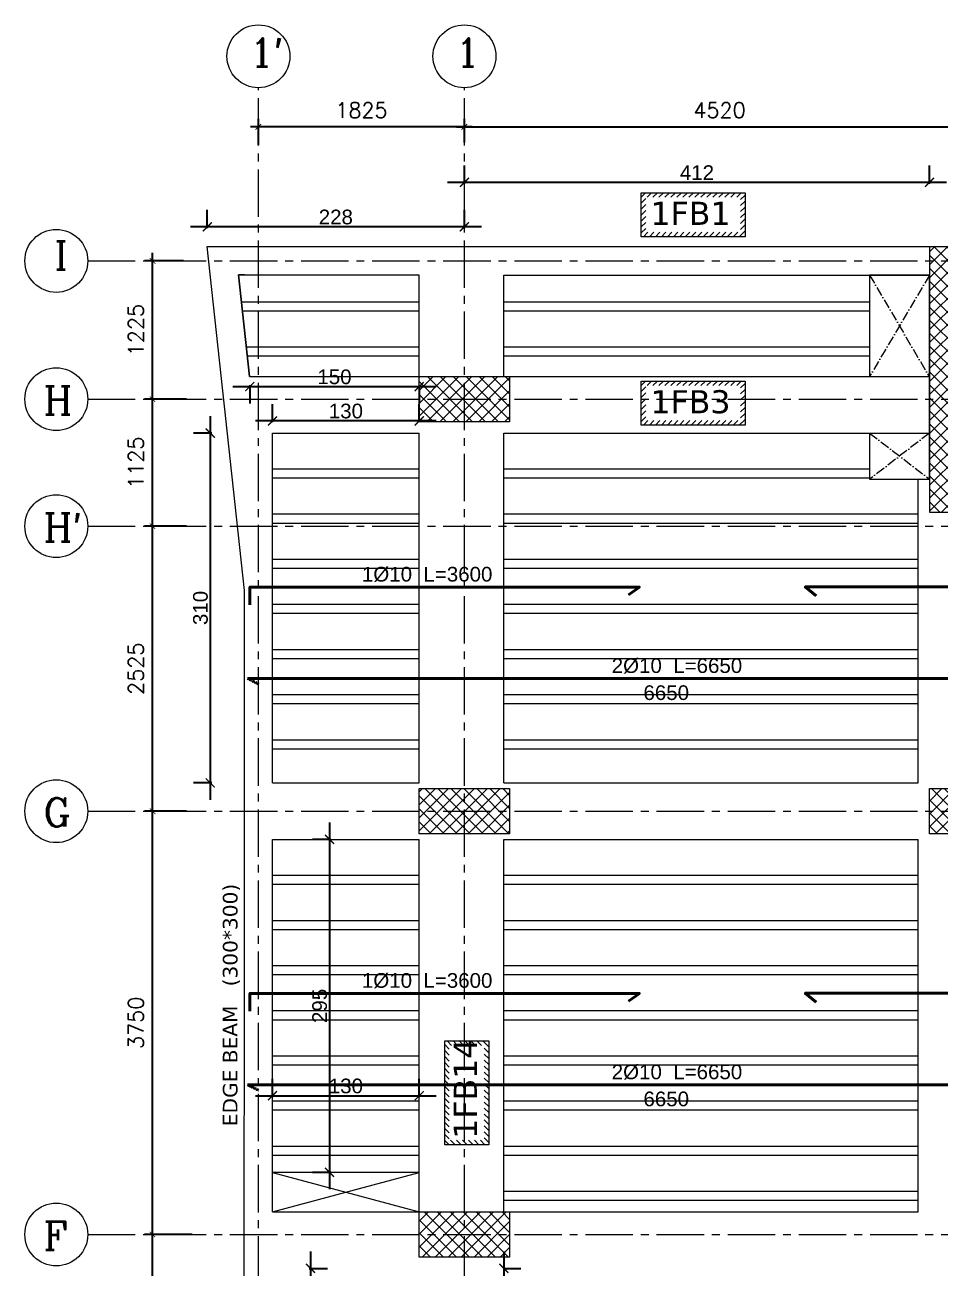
# Model space of a CAD drawing. Header units: inches. Extents: x -26151 to 62940, y -10194 to 246332.
# Drawn here: x 14487 to 15297, y 118947 to 120048 of the extents above; entities that cross this region are included whole.
import ezdxf

# ---------------------------------------------------------------- set-up
doc = ezdxf.new("R2010")
doc.units = ezdxf.units.IN
doc.header["$LTSCALE"] = 0.7
doc.header["$MEASUREMENT"] = 0
for name, pattern in [('ACAD_ISO10W100', [18, 12, -3, 0, -3]), ('CENTER2', [1.125, 0.75, -0.125, 0.125, -0.125]), ('DASHED2', [0.375, 0.25, -0.125])]:
    doc.linetypes.add(name, pattern=pattern)
doc.layers.get('0').update_dxf_attribs({"lineweight": 13})
doc.layers.get('Defpoints').update_dxf_attribs({"lineweight": 5})
for name, color, linetype, lineweight in [('axis', 254, 'ACAD_ISO10W100', 9), ('BEAM', 5, 'Continuous', 0), ('COLUMN', 4, 'Continuous', 20), ('dim', 1, 'Continuous', 25), ('hach', 9, 'Continuous', 9), ('hach 1', 254, 'Continuous', 9), ('hatch', 9, 'Continuous', 9), ('TEXT', 3, 'Continuous', 25), ('top renforcment', 7, 'Continuous', 40), ('VIS', 8, 'Continuous', 18)]:
    doc.layers.add(name, color=color, linetype=linetype, lineweight=lineweight)
doc.styles.add('100', font='romans.shx', dxfattribs={"height": 13.5})
doc.styles.add('GENERATED_STYLE_4', font='verdanai.ttf')
doc.styles.add('romanc', font='verdana.ttf', dxfattribs={"height": 250})
doc.styles.get("Standard").update_dxf_attribs({"font": 'arial.ttf', "height": 13})
doc.dimstyles.new('abr100', dxfattribs={"dimtxt": 15, "dimasz": 5, "dimexe": 7, "dimexo": 7, "dimgap": 8, "dimtad": 1, "dimdec": 0, "dimlfac": 10, "dimzin": 4, "dimdsep": 46, "dimtxsty": '100', "dimblk": 'ARCHTICK', "dimcen": 0.09, "dimdle": 7, "dimclrd": 1, "dimclre": 8, "dimclrt": 2, "dimadec": 0, "dimazin": 1, "dimtfac": 1, "dimtdec": 0, "dimtix": 1, "dimtofl": 0, "dimtmove": 0, "dimatfit": 3, "dimldrblk": 'ARCHTICK', "dimfxl": 0, "dimtolj": 1, "dimtzin": 0, "dimlwd": -1, "dimlwe": -1, "dimarcsym": 0})
doc.dimstyles.get("Standard").update_dxf_attribs({"dimtxt": 13, "dimasz": 5, "dimexe": 0.18, "dimexo": 0.0625, "dimgap": 6, "dimtad": 1, "dimdec": 0, "dimlfac": 10, "dimzin": 0, "dimdsep": 46, "dimtxsty": 'Standard', "dimblk": 'ARCHTICK', "dimcen": 0.09, "dimse1": 1, "dimse2": 1, "dimclrd": 1, "dimclre": 7, "dimclrt": 3, "dimadec": 0, "dimazin": 0, "dimtfac": 1, "dimtdec": 0, "dimtix": 1, "dimtofl": 0, "dimtmove": 0, "dimatfit": 3, "dimldrblk": 'ARCHTICK', "dimfxl": 0, "dimtolj": 1, "dimtzin": 0, "dimarcsym": 0})
doc.dimstyles.new('STANDARD$0', dxfattribs={"dimscale": 0, "dimtxt": 50, "dimasz": 8, "dimexe": 15, "dimexo": 0.0625, "dimgap": 2, "dimtad": 1, "dimdec": 0, "dimzin": 0, "dimdsep": 46, "dimtxsty": 'Standard', "dimblk1": 'ARCHTICK', "dimblk2": 'ARCHTICK', "dimsah": 1, "dimcen": 0.09, "dimdle": 15, "dimclrd": 3, "dimclre": 3, "dimclrt": 3, "dimazin": 0, "dimtfac": 1, "dimtdec": 0, "dimtofl": 0, "dimtmove": 1, "dimatfit": 3, "dimldrblk": 'ARCHTICK', "dimfxl": 0, "dimtolj": 1, "dimtzin": 0, "dimarcsym": 0})

# ---------------------------------------------------------------- blocks, each defined once
blk = doc.blocks.new('_ArchTick')
at = {"color": 0, "linetype": 'ByBlock', "lineweight": 0, "const_width": 0.15}
blk.add_lwpolyline([(-0.5, -0.5), (0.5, 0.5)], dxfattribs=at)
blk = doc.blocks.new('*D312')
at = {"layer": 'Defpoints', "color": 0, "transparency": 16777216}
for p in [(15328.6, 119957.4), (14876.6, 119936.5), (15328.6, 119925.7)]:
    blk.add_point(p, dxfattribs=at)
at = {"layer": 'dim', "color": 8, "transparency": 16777216}
for p, q in [((14876.6, 119943.5), (14876.6, 119964.4)), ((15328.6, 119932.7), (15328.6, 119964.4))]:
    blk.add_line(p, q, dxfattribs=at)
at = {"layer": 'dim', "color": 1, "transparency": 16777216}
blk.add_line((14869.6, 119957.4), (15335.6, 119957.4), dxfattribs=at)
at = {"layer": 'dim', "color": 1, "transparency": 16777216, "xscale": 5, "yscale": 5, "zscale": 5, "rotation": 180}
blk.add_blockref('_ArchTick', (14876.6, 119957.4), dxfattribs=at)
at = {"layer": 'dim', "color": 1, "transparency": 16777216, "xscale": 5, "yscale": 5, "zscale": 5}
blk.add_blockref('_ArchTick', (15328.6, 119957.4), dxfattribs=at)
at = {"layer": 'dim', "color": 2, "transparency": 16777216, "insert": (15102.6, 119972.1), "char_height": 13.5, "attachment_point": 5, "style": '100'}
blk.add_mtext('\\A1;4520', dxfattribs=at)
blk = doc.blocks.new('*D319')
at = {"layer": 'Defpoints', "color": 0, "transparency": 16777216}
for p in [(14600.3, 118976.1), (14642.5, 118976.1), (14637.5, 118601.1)]:
    blk.add_point(p, dxfattribs=at)
at = {"layer": 'dim', "color": 1, "transparency": 16777216}
blk.add_line((14600.3, 118594.1), (14600.3, 118983.1), dxfattribs=at)
at = {"layer": 'dim', "color": 8, "transparency": 16777216}
for p, q in [((14635.5, 118976.1), (14593.3, 118976.1)), ((14630.5, 118601.1), (14593.3, 118601.1))]:
    blk.add_line(p, q, dxfattribs=at)
at = {"layer": 'dim', "color": 1, "transparency": 16777216, "xscale": 5, "yscale": 5, "zscale": 5}
for p, rotation in [((14600.3, 118976.1), 90), ((14600.3, 118601.1), 270)]:
    blk.add_blockref('_ArchTick', p, dxfattribs=dict(at, rotation=rotation))
at = {"layer": 'dim', "color": 2, "transparency": 16777216, "insert": (14585.6, 118788.6), "char_height": 13.5, "attachment_point": 5, "rotation": 90, "style": '100'}
blk.add_mtext('\\A1;3750', dxfattribs=at)
blk = doc.blocks.new('*D320')
at = {"layer": 'Defpoints', "color": 0, "transparency": 16777216}
for p in [(14600.3, 119351.1), (14637.5, 119351.1), (14642.5, 118976.1)]:
    blk.add_point(p, dxfattribs=at)
at = {"layer": 'dim', "color": 1, "transparency": 16777216}
blk.add_line((14600.3, 118969.1), (14600.3, 119358.1), dxfattribs=at)
at = {"layer": 'dim', "color": 8, "transparency": 16777216}
for p, q in [((14630.5, 119351.1), (14593.3, 119351.1)), ((14635.5, 118976.1), (14593.3, 118976.1))]:
    blk.add_line(p, q, dxfattribs=at)
at = {"layer": 'dim', "color": 1, "transparency": 16777216, "xscale": 5, "yscale": 5, "zscale": 5}
for p, rotation in [((14600.3, 119351.1), 90), ((14600.3, 118976.1), 270)]:
    blk.add_blockref('_ArchTick', p, dxfattribs=dict(at, rotation=rotation))
at = {"layer": 'dim', "color": 2, "transparency": 16777216, "insert": (14585.6, 119163.6), "char_height": 13.5, "attachment_point": 5, "rotation": 90, "style": '100'}
blk.add_mtext('\\A1;3750', dxfattribs=at)
blk = doc.blocks.new('*D321')
at = {"layer": 'Defpoints', "color": 0, "transparency": 16777216}
for p in [(14600.3, 119603.6), (14637.5, 119603.6), (14637.5, 119351.1)]:
    blk.add_point(p, dxfattribs=at)
at = {"layer": 'dim', "color": 1, "transparency": 16777216}
blk.add_line((14600.3, 119344.1), (14600.3, 119610.6), dxfattribs=at)
at = {"layer": 'dim', "color": 8, "transparency": 16777216}
for p, q in [((14630.5, 119603.6), (14593.3, 119603.6)), ((14630.5, 119351.1), (14593.3, 119351.1))]:
    blk.add_line(p, q, dxfattribs=at)
at = {"layer": 'dim', "color": 1, "transparency": 16777216, "xscale": 5, "yscale": 5, "zscale": 5}
for p, rotation in [((14600.3, 119603.6), 90), ((14600.3, 119351.1), 270)]:
    blk.add_blockref('_ArchTick', p, dxfattribs=dict(at, rotation=rotation))
at = {"layer": 'dim', "color": 2, "transparency": 16777216, "insert": (14585.6, 119477.3), "char_height": 13.5, "attachment_point": 5, "rotation": 90, "style": '100'}
blk.add_mtext('\\A1;2525', dxfattribs=at)
blk = doc.blocks.new('*D322')
at = {"layer": 'Defpoints', "color": 0, "transparency": 16777216}
for p in [(14600.3, 119838.6), (14634.6, 119838.6), (14637.5, 119716.1)]:
    blk.add_point(p, dxfattribs=at)
at = {"layer": 'dim', "color": 1, "transparency": 16777216}
blk.add_line((14600.3, 119709.1), (14600.3, 119845.6), dxfattribs=at)
at = {"layer": 'dim', "color": 8, "transparency": 16777216}
for p, q in [((14627.6, 119838.6), (14593.3, 119838.6)), ((14630.5, 119716.1), (14593.3, 119716.1))]:
    blk.add_line(p, q, dxfattribs=at)
at = {"layer": 'dim', "color": 1, "transparency": 16777216, "xscale": 5, "yscale": 5, "zscale": 5}
for p, rotation in [((14600.3, 119838.6), 90), ((14600.3, 119716.1), 270)]:
    blk.add_blockref('_ArchTick', p, dxfattribs=dict(at, rotation=rotation))
at = {"layer": 'dim', "color": 2, "transparency": 16777216, "insert": (14585.6, 119777.3), "char_height": 13.5, "attachment_point": 5, "rotation": 90, "style": '100'}
blk.add_mtext('\\A1;1225', dxfattribs=at)
blk = doc.blocks.new('*D323')
at = {"layer": 'Defpoints', "color": 0, "transparency": 16777216}
for p in [(14600.3, 119716.1), (14637.5, 119716.1), (14637.5, 119603.6)]:
    blk.add_point(p, dxfattribs=at)
at = {"layer": 'dim', "color": 1, "transparency": 16777216}
blk.add_line((14600.3, 119596.6), (14600.3, 119723.1), dxfattribs=at)
at = {"layer": 'dim', "color": 8, "transparency": 16777216}
for p, q in [((14630.5, 119716.1), (14593.3, 119716.1)), ((14630.5, 119603.6), (14593.3, 119603.6))]:
    blk.add_line(p, q, dxfattribs=at)
at = {"layer": 'dim', "color": 1, "transparency": 16777216, "xscale": 5, "yscale": 5, "zscale": 5}
for p, rotation in [((14600.3, 119716.1), 90), ((14600.3, 119603.6), 270)]:
    blk.add_blockref('_ArchTick', p, dxfattribs=dict(at, rotation=rotation))
at = {"layer": 'dim', "color": 2, "transparency": 16777216, "insert": (14585.6, 119659.8), "char_height": 13.5, "attachment_point": 5, "rotation": 90, "style": '100'}
blk.add_mtext('\\A1;1125', dxfattribs=at)
blk = doc.blocks.new('*D324')
at = {"layer": 'Defpoints', "color": 0, "transparency": 16777216}
for p in [(14694.1, 119957.4), (14694.1, 119934), (14876.6, 119936.8)]:
    blk.add_point(p, dxfattribs=at)
at = {"layer": 'dim', "color": 8, "transparency": 16777216}
for p, q in [((14694.1, 119941), (14694.1, 119964.4)), ((14876.6, 119943.8), (14876.6, 119964.4))]:
    blk.add_line(p, q, dxfattribs=at)
at = {"layer": 'dim', "color": 1, "transparency": 16777216}
blk.add_line((14883.6, 119957.4), (14687.1, 119957.4), dxfattribs=at)
at = {"layer": 'dim', "color": 1, "transparency": 16777216, "xscale": 5, "yscale": 5, "zscale": 5, "rotation": 180}
blk.add_blockref('_ArchTick', (14694.1, 119957.4), dxfattribs=at)
at = {"layer": 'dim', "color": 1, "transparency": 16777216, "xscale": 5, "yscale": 5, "zscale": 5}
blk.add_blockref('_ArchTick', (14876.6, 119957.4), dxfattribs=at)
at = {"layer": 'dim', "color": 2, "transparency": 16777216, "insert": (14785.4, 119972.1), "char_height": 13.5, "attachment_point": 5, "style": '100'}
blk.add_mtext('\\A1;1825', dxfattribs=at)
blk = doc.blocks.new('*D352')
at = {"layer": 'Defpoints', "color": 0, "transparency": 16777216}
for p in [(14684.6, 119083.4, -19467.6), (15349.6, 119083.4, -59863), (15349.6, 119083.4)]:
    blk.add_point(p, dxfattribs=at)
at = {"layer": 'TEXT', "color": 3, "transparency": 16777216, "insert": (15055.4, 119096.1), "char_height": 13, "attachment_point": 5}
blk.add_mtext('\\A1;6650', dxfattribs=at)
blk = doc.blocks.new('*D353')
at = {"layer": 'Defpoints', "color": 0, "transparency": 16777216}
for p in [(14684.6, 119108.6), (15349.6, 119108.6, -19467.6), (15349.6, 119106.9)]:
    blk.add_point(p, dxfattribs=at)
at = {"layer": 'TEXT', "color": 3, "transparency": 16777216, "insert": (15064.9, 119119.9), "char_height": 13, "attachment_point": 5}
blk.add_mtext('\\A1;2%%C10  L=6650', dxfattribs=at)
blk = doc.blocks.new('*D359')
at = {"layer": 'Defpoints', "color": 0, "transparency": 16777216}
for p in [(15178.6, 119189.8), (15543.6, 119189.8), (15543.6, 119188.1)]:
    blk.add_point(p, dxfattribs=at)
at = {"layer": 'TEXT', "color": 3, "transparency": 16777216, "insert": (15360, 119201.1), "char_height": 13, "attachment_point": 5}
blk.add_mtext('\\A1;1%%C10 L=3650', dxfattribs=at)
blk = doc.blocks.new('*D362')
at = {"layer": 'Defpoints', "color": 0, "transparency": 16777216}
for p in [(14671.6, 119189.6), (14671.6, 119187.9), (15031.6, 119189.6, 13009.9)]:
    blk.add_point(p, dxfattribs=at)
at = {"layer": 'TEXT', "color": 3, "transparency": 16777216, "insert": (14843.6, 119200.9), "char_height": 13, "attachment_point": 5}
blk.add_mtext('\\A1;1%%C10  L=3600', dxfattribs=at)
blk = doc.blocks.new('*D340')
at = {"layer": 'Defpoints', "color": 0, "transparency": 16777216}
for p in [(14684.6, 119443.4, -19467.6), (15349.6, 119443.4, -59863), (15349.6, 119443.4)]:
    blk.add_point(p, dxfattribs=at)
at = {"layer": 'TEXT', "color": 3, "transparency": 16777216, "insert": (15055.4, 119456), "char_height": 13, "attachment_point": 5}
blk.add_mtext('\\A1;6650', dxfattribs=at)
blk = doc.blocks.new('*D341')
at = {"layer": 'Defpoints', "color": 0, "transparency": 16777216}
for p in [(14684.6, 119468.5), (15349.6, 119468.5, -19467.6), (15349.6, 119466.8)]:
    blk.add_point(p, dxfattribs=at)
at = {"layer": 'TEXT', "color": 3, "transparency": 16777216, "insert": (15064.9, 119479.8), "char_height": 13, "attachment_point": 5}
blk.add_mtext('\\A1;2%%C10  L=6650', dxfattribs=at)
blk = doc.blocks.new('*D347')
at = {"layer": 'Defpoints', "color": 0, "transparency": 16777216}
for p in [(15178.6, 119549.8), (15543.6, 119549.8), (15543.6, 119548.1)]:
    blk.add_point(p, dxfattribs=at)
at = {"layer": 'TEXT', "color": 3, "transparency": 16777216, "insert": (15360, 119561.1), "char_height": 13, "attachment_point": 5}
blk.add_mtext('\\A1;1%%C10 L=3650', dxfattribs=at)
blk = doc.blocks.new('*D350')
at = {"layer": 'Defpoints', "color": 0, "transparency": 16777216}
for p in [(14671.6, 119549.5), (14671.6, 119547.8), (15031.6, 119549.5, 13009.9)]:
    blk.add_point(p, dxfattribs=at)
at = {"layer": 'TEXT', "color": 3, "transparency": 16777216, "insert": (14843.6, 119560.8), "char_height": 13, "attachment_point": 5}
blk.add_mtext('\\A1;1%%C10  L=3600', dxfattribs=at)
blk = doc.blocks.new('*D2255')
at = {"layer": 'Defpoints', "color": 0, "transparency": 16777216}
for p in [(14911.6, 118946.1), (14911.6, 118621.1), (14911.6, 118621.1)]:
    blk.add_point(p, dxfattribs=at)
at = {"layer": 'hach', "color": 3, "lineweight": -2, "transparency": 16777216}
for p, q in [((14911.6, 118961.1), (14911.6, 118606.1)), ((14911.6, 118946.1), (14926.6, 118946.1)), ((14911.6, 118621.1), (14926.6, 118621.1))]:
    blk.add_line(p, q, dxfattribs=at)
at = {"layer": 'hach', "color": 3, "lineweight": -2, "transparency": 16777216, "xscale": 8, "yscale": 8, "zscale": 8}
for p, rotation in [((14911.6, 118946.1), 90), ((14911.6, 118621.1), 270)]:
    blk.add_blockref('_ArchTick', p, dxfattribs=dict(at, rotation=rotation))
at = {"layer": 'hach', "color": 3, "transparency": 16777216, "insert": (14903, 118783.6), "char_height": 13, "attachment_point": 5, "rotation": 90}
blk.add_mtext('\\A1;325', dxfattribs=at)
blk = doc.blocks.new('*D2263')
at = {"layer": 'Defpoints', "color": 0, "transparency": 16777216}
for p in [(15288.6, 119686.1), (15437.9, 119686.1), (15288.6, 119616.1)]:
    blk.add_point(p, dxfattribs=at)
at = {"layer": 'hach', "color": 3, "lineweight": -2, "transparency": 16777216}
for p, q in [((15437.9, 119601.1), (15437.9, 119701.1)), ((15436.6, 119686.1), (15452.9, 119686.1)), ((15436.6, 119616.1), (15452.9, 119616.1))]:
    blk.add_line(p, q, dxfattribs=at)
at = {"layer": 'hach', "color": 3, "lineweight": -2, "transparency": 16777216, "xscale": 8, "yscale": 8, "zscale": 8}
for p, rotation in [((15437.9, 119686.1), 90), ((15437.9, 119616.1), 270)]:
    blk.add_blockref('_ArchTick', p, dxfattribs=dict(at, rotation=rotation))
at = {"layer": 'hach', "color": 3, "transparency": 16777216, "insert": (15429.2, 119651.1), "char_height": 13, "attachment_point": 5, "rotation": 90}
blk.add_mtext('\\A1;70', dxfattribs=at)
blk = doc.blocks.new('*D2266')
at = {"color": 3, "lineweight": -2, "transparency": 16777216}
for p, q in [((14757.1, 119341.1), (14757.1, 119016.1)), ((14758.3, 119326.1), (14742.1, 119326.1)), ((14758.3, 119031.1), (14742.1, 119031.1))]:
    blk.add_line(p, q, dxfattribs=at)
at = {"layer": 'Defpoints', "color": 0, "transparency": 16777216}
for p in [(14836.6, 119326.1), (14757.1, 119031.1), (14836.6, 119031.1)]:
    blk.add_point(p, dxfattribs=at)
at = {"color": 3, "lineweight": -2, "transparency": 16777216, "xscale": 8, "yscale": 8, "zscale": 8}
for p, rotation in [((14757.1, 119326.1), 90), ((14757.1, 119031.1), 270)]:
    blk.add_blockref('_ArchTick', p, dxfattribs=dict(at, rotation=rotation))
at = {"color": 3, "transparency": 16777216, "insert": (14748.4, 119178.6), "char_height": 13, "attachment_point": 5, "rotation": 90}
blk.add_mtext('\\A1;295', dxfattribs=at)
blk = doc.blocks.new('*D2278')
at = {"color": 3, "lineweight": -2, "transparency": 16777216}
for p, q in [((14706.6, 119695.6), (14706.6, 119711.8)), ((14836.6, 119695.6), (14836.6, 119711.8)), ((14851.6, 119696.8), (14691.6, 119696.8))]:
    blk.add_line(p, q, dxfattribs=at)
at = {"layer": 'Defpoints', "color": 0, "transparency": 16777216}
for p in [(14706.6, 119696.8), (14706.6, 119686.1), (14836.6, 119686.1)]:
    blk.add_point(p, dxfattribs=at)
at = {"color": 3, "lineweight": -2, "transparency": 16777216, "xscale": 8, "yscale": 8, "zscale": 8, "rotation": 180}
blk.add_blockref('_ArchTick', (14706.6, 119696.8), dxfattribs=at)
at = {"color": 3, "lineweight": -2, "transparency": 16777216, "xscale": 8, "yscale": 8, "zscale": 8}
blk.add_blockref('_ArchTick', (14836.6, 119696.8), dxfattribs=at)
at = {"color": 3, "transparency": 16777216, "insert": (14771.6, 119705.5), "char_height": 13, "attachment_point": 5}
blk.add_mtext('\\A1;130', dxfattribs=at)
blk = doc.blocks.new('*D2279')
at = {"color": 3, "lineweight": -2, "transparency": 16777216}
for p, q in [((14651.5, 119701.1), (14651.5, 119361.1)), ((14652.7, 119686.1), (14636.5, 119686.1)), ((14652.7, 119376.1), (14636.5, 119376.1))]:
    blk.add_line(p, q, dxfattribs=at)
at = {"layer": 'Defpoints', "color": 0, "transparency": 16777216}
for p in [(14706.6, 119686.1), (14651.5, 119376.1), (14706.6, 119376.1)]:
    blk.add_point(p, dxfattribs=at)
at = {"color": 3, "lineweight": -2, "transparency": 16777216, "xscale": 8, "yscale": 8, "zscale": 8}
for p, rotation in [((14651.5, 119686.1), 90), ((14651.5, 119376.1), 270)]:
    blk.add_blockref('_ArchTick', p, dxfattribs=dict(at, rotation=rotation))
at = {"color": 3, "transparency": 16777216, "insert": (14642.8, 119531.1), "char_height": 13, "attachment_point": 5, "rotation": 90}
blk.add_mtext('\\A1;310', dxfattribs=at)
blk = doc.blocks.new('*D2280')
at = {"color": 3, "lineweight": -2, "transparency": 16777216}
for p, q in [((14671.4, 119727.2), (14851.6, 119727.2)), ((14686.4, 119728.5), (14686.4, 119712.2)), ((14836.6, 119728.5), (14836.6, 119712.2))]:
    blk.add_line(p, q, dxfattribs=at)
at = {"layer": 'Defpoints', "color": 0, "transparency": 16777216}
for p in [(14686.4, 119736.1), (14836.6, 119736.1), (14836.6, 119727.2)]:
    blk.add_point(p, dxfattribs=at)
at = {"color": 3, "lineweight": -2, "transparency": 16777216, "xscale": 8, "yscale": 8, "zscale": 8, "rotation": 180}
blk.add_blockref('_ArchTick', (14686.4, 119727.2), dxfattribs=at)
at = {"color": 3, "lineweight": -2, "transparency": 16777216, "xscale": 8, "yscale": 8, "zscale": 8}
blk.add_blockref('_ArchTick', (14836.6, 119727.2), dxfattribs=at)
at = {"color": 3, "transparency": 16777216, "insert": (14761.5, 119735.8), "char_height": 13, "attachment_point": 5}
blk.add_mtext('\\A1;150', dxfattribs=at)
blk = doc.blocks.new('*D2281')
at = {"color": 3, "lineweight": -2, "transparency": 16777216}
for p, q in [((14706.6, 119097.7), (14706.6, 119114)), ((14836.6, 119097.7), (14836.6, 119114)), ((14691.6, 119099), (14851.6, 119099))]:
    blk.add_line(p, q, dxfattribs=at)
at = {"layer": 'Defpoints', "color": 0, "transparency": 16777216}
for p in [(14836.6, 119099), (14706.6, 119031.1), (14836.6, 119031.1)]:
    blk.add_point(p, dxfattribs=at)
at = {"color": 3, "lineweight": -2, "transparency": 16777216, "xscale": 8, "yscale": 8, "zscale": 8, "rotation": 180}
blk.add_blockref('_ArchTick', (14706.6, 119099), dxfattribs=at)
at = {"color": 3, "lineweight": -2, "transparency": 16777216, "xscale": 8, "yscale": 8, "zscale": 8}
blk.add_blockref('_ArchTick', (14836.6, 119099), dxfattribs=at)
at = {"color": 3, "transparency": 16777216, "insert": (14771.6, 119107.6), "char_height": 13, "attachment_point": 5}
blk.add_mtext('\\A1;130', dxfattribs=at)
blk = doc.blocks.new('*D2282')
at = {"color": 3, "lineweight": -2, "transparency": 16777216}
for p, q in [((14740.2, 118961.1), (14740.2, 118606.1)), ((14739, 118946.1), (14755.2, 118946.1)), ((14739, 118621.1), (14755.2, 118621.1))]:
    blk.add_line(p, q, dxfattribs=at)
at = {"layer": 'Defpoints', "color": 0, "transparency": 16777216}
for p in [(14706.6, 118946.1), (14706.6, 118621.1), (14740.2, 118621.1)]:
    blk.add_point(p, dxfattribs=at)
at = {"color": 3, "lineweight": -2, "transparency": 16777216, "xscale": 8, "yscale": 8, "zscale": 8}
for p, rotation in [((14740.2, 118946.1), 90), ((14740.2, 118621.1), 270)]:
    blk.add_blockref('_ArchTick', p, dxfattribs=dict(at, rotation=rotation))
at = {"color": 3, "transparency": 16777216, "insert": (14731.6, 118783.6), "char_height": 13, "attachment_point": 5, "rotation": 90}
blk.add_mtext('\\A1;325', dxfattribs=at)
blk = doc.blocks.new('*D2326')
at = {"color": 3, "lineweight": -2, "transparency": 16777216}
for p, q in [((14648.8, 119867.6), (14648.8, 119883.8)), ((14876.6, 119867.6), (14876.6, 119883.8)), ((14891.6, 119868.8), (14633.8, 119868.8))]:
    blk.add_line(p, q, dxfattribs=at)
at = {"layer": 'Defpoints', "color": 0, "transparency": 16777216}
for p in [(14648.8, 119868.8), (14648.8, 119851.3), (14876.6, 119851.3)]:
    blk.add_point(p, dxfattribs=at)
at = {"color": 3, "lineweight": -2, "transparency": 16777216, "xscale": 8, "yscale": 8, "zscale": 8, "rotation": 180}
blk.add_blockref('_ArchTick', (14648.8, 119868.8), dxfattribs=at)
at = {"color": 3, "lineweight": -2, "transparency": 16777216, "xscale": 8, "yscale": 8, "zscale": 8}
blk.add_blockref('_ArchTick', (14876.6, 119868.8), dxfattribs=at)
at = {"color": 3, "transparency": 16777216, "insert": (14762.7, 119877.4), "char_height": 13, "attachment_point": 5}
blk.add_mtext('\\A1;228', dxfattribs=at)
blk = doc.blocks.new('*D2327')
at = {"color": 3, "lineweight": -2, "transparency": 16777216}
for p, q in [((14876.6, 119907), (14876.6, 119923.2)), ((15288.6, 119907), (15288.6, 119923.2)), ((14861.6, 119908.2), (15303.6, 119908.2))]:
    blk.add_line(p, q, dxfattribs=at)
at = {"layer": 'Defpoints', "color": 0, "transparency": 16777216}
for p in [(15288.6, 119908.2), (14876.6, 119851.3), (15288.6, 119851.3)]:
    blk.add_point(p, dxfattribs=at)
at = {"color": 3, "lineweight": -2, "transparency": 16777216, "xscale": 8, "yscale": 8, "zscale": 8, "rotation": 180}
blk.add_blockref('_ArchTick', (14876.6, 119908.2), dxfattribs=at)
at = {"color": 3, "lineweight": -2, "transparency": 16777216, "xscale": 8, "yscale": 8, "zscale": 8}
blk.add_blockref('_ArchTick', (15288.6, 119908.2), dxfattribs=at)
at = {"color": 3, "transparency": 16777216, "insert": (15082.6, 119916.8), "char_height": 13, "attachment_point": 5}
blk.add_mtext('\\A1;412', dxfattribs=at)

msp = doc.modelspace()

# ---------------------------------------------------------------- hatches: boundary and pattern name
at = {"layer": 'hach 1', "linetype": 'ByBlock'}
h = msp.add_hatch(dxfattribs=at)
h.set_pattern_fill('ANSI31', color=256, scale=30, style=0)
h.set_pattern_definition([(45, (27490.6342, 220.7946), (-2.65165043, 2.65165043), [])])
h.paths.add_polyline_path([(15125.18, 119898.96), (15033.24, 119898.96), (15033.24, 119859.96), (15125.18, 119859.96)])
h.paths.add_polyline_path([(15121.18, 119894.96), (15121.18, 119863.96), (15037.24, 119863.96), (15037.24, 119894.96)], flags=16)
h = msp.add_hatch(dxfattribs=at)
h.set_pattern_fill('ANSI31', color=256, scale=30, style=0)
h.set_pattern_definition([(45, (27490.6342, 53.9038), (-2.65165043, 2.65165043), [])])
h.paths.add_polyline_path([(15125.18, 119732.07), (15033.24, 119732.07), (15033.24, 119693.07), (15125.18, 119693.07)])
h.paths.add_polyline_path([(15121.18, 119728.07), (15121.18, 119697.07), (15037.24, 119697.07), (15037.24, 119728.07)], flags=16)
h = msp.add_hatch(dxfattribs=at)
h.set_pattern_fill('ANSI31', color=256, scale=30, angle=90, style=0)
h.set_pattern_definition([(135, (134537.3443, 131513.06), (-2.65165043, -2.65165043), [])])
h.paths.add_polyline_path([(14859.18, 119147.61), (14859.18, 119055.66), (14898.18, 119055.66), (14898.18, 119147.61)])
h.paths.add_polyline_path([(14863.18, 119143.61), (14894.18, 119143.61), (14894.18, 119059.66), (14863.18, 119059.66)], flags=16)
at = {"layer": 'hatch', "ltscale": 0.5}
h = msp.add_hatch(dxfattribs=at)
h.set_pattern_fill('NET', color=256, scale=65, angle=45, style=0)
h.set_pattern_definition([(45, (-414801.772, -142804.396), (-5.7452426, 5.7452426), []), (135, (-414801.772, -142804.396), (-5.7452426, -5.7452426), [])])
h.paths.add_polyline_path([(15548.61, 119591.08), (15548.61, 119851.08), (15288.61, 119851.08), (15288.61, 119616.08), (15398.61, 119616.08), (15398.61, 119641.08), (15313.61, 119641.08), (15313.61, 119826.08), (15523.61, 119826.08), (15523.61, 119641.08), (15513.61, 119641.08), (15513.61, 119616.08), (15523.61, 119616.08), (15523.61, 119591.08)])
h = msp.add_hatch(dxfattribs=at)
h.set_pattern_fill('NET', color=256, scale=65, angle=45, style=0)
h.set_pattern_definition([(45, (-447243.579, -142697.6286), (-5.7452426, 5.7452426), []), (135, (-447243.579, -142697.6286), (-5.7452426, -5.7452426), [])])
h.paths.add_polyline_path([(14836.61, 119736.08), (14916.61, 119736.08), (14916.61, 119696.08), (14836.61, 119696.08)])
h = msp.add_hatch(dxfattribs=at)
h.set_pattern_fill('NET', color=256, scale=65, angle=45, style=0)
h.set_pattern_definition([(45, (-447243.579, -142662.6286), (-5.7452426, 5.7452426), []), (135, (-447243.579, -142662.6286), (-5.7452426, -5.7452426), [])])
h.paths.add_polyline_path([(14836.61, 119371.08), (14916.61, 119371.08), (14916.61, 119331.08), (14836.61, 119331.08)])
h = msp.add_hatch(dxfattribs=at)
h.set_pattern_fill('NET', color=256, scale=65, angle=45, style=0)
h.set_pattern_definition([(45, (-447231.579, -142662.6286), (-5.7452426, 5.7452426), []), (135, (-447231.579, -142662.6286), (-5.7452426, -5.7452426), [])])
h.paths.add_polyline_path([(15288.61, 119371.08), (15368.61, 119371.08), (15368.61, 119331.08), (15288.61, 119331.08)])
h = msp.add_hatch(dxfattribs=at)
h.set_pattern_fill('NET', color=256, scale=65, angle=45, style=0)
h.set_pattern_definition([(45, (-447683.579, -141437.6286), (-5.7452426, 5.7452426), []), (135, (-447683.579, -141437.6286), (-5.7452426, -5.7452426), [])])
h.paths.add_polyline_path([(14836.61, 118996.08), (14916.61, 118996.08), (14916.61, 118956.08), (14836.61, 118956.08)])

# ---------------------------------------------------------------- linework, layer by layer
at = {"color": 5}
for p, q in [((14680.09, 119802.08), (14679.22, 119802.08)), ((14680.95, 119794.08), (14680.09, 119794.08))]:
    msp.add_line(p, q, dxfattribs=at)
at = {"lineweight": 20}
for centre in [(14694.1, 120019.84), (14876.6, 120019.84), (14515.06, 119838.58), (14515.06, 119716.08), (14515.06, 119603.58), (14515.06, 119351.08), (14515.06, 118976.08)]:
    msp.add_ellipse(centre, major_axis=(-0.02, 27.86), ratio=1, start_param=4.7118466, end_param=10.9950319, dxfattribs=at)
at = {"layer": 'axis', "linetype": 'CENTER2', "ltscale": 80}
for p, q in [((14694.11, 116601.69), (14694.11, 119991.98)), ((14876.61, 116601.69), (14876.61, 119991.98)), ((14542.92, 119838.58), (16724.22, 119838.58)), ((14542.92, 119716.08), (16724.22, 119716.08)), ((14542.92, 119603.58), (16724.22, 119603.58)), ((14542.92, 119351.08), (16724.22, 119351.08)), ((14542.92, 118976.08), (16724.22, 118976.08))]:
    msp.add_line(p, q, dxfattribs=at)
at = {"layer": 'axis'}
for p, q in [((15288.61, 119826.08), (15235.54, 119736.08)), ((15235.54, 119826.08), (15288.61, 119735.67)), ((15235.54, 119686.08), (15288.61, 119645.26)), ((15288.61, 119686.08), (15235.54, 119645.26))]:
    msp.add_line(p, q, dxfattribs=at)
at = {"layer": 'BEAM', "linetype": 'Continuous'}
for p, q in [((14836.61, 119736.08), (14836.61, 119826.08)), ((14911.61, 119826.08), (15288.61, 119826.08)), ((14911.61, 119736.08), (14911.61, 119826.08)), ((14686.36, 119736.08), (14841.61, 119736.08)), ((14911.61, 119736.08), (15288.61, 119736.08)), ((14706.61, 119376.08), (14706.61, 119686.08)), ((14706.61, 119686.08), (14836.61, 119686.08)), ((14836.61, 119376.08), (14836.61, 119686.08)), ((14911.61, 119686.08), (15288.61, 119686.08)), ((14911.61, 119376.08), (14911.61, 119686.08)), ((15278.61, 119376.08), (15278.61, 119645.26)), ((14706.61, 119376.08), (14836.61, 119376.08)), ((14911.61, 119376.08), (15278.61, 119376.08)), ((14706.61, 119326.08), (14836.61, 119326.08)), ((14706.61, 118996.08), (14706.61, 119326.08)), ((14836.61, 118996.08), (14836.61, 119326.08)), ((14911.61, 119326.08), (15278.61, 119326.08)), ((14911.61, 118996.08), (14911.61, 119326.08)), ((15278.61, 118996.08), (15278.61, 119326.08)), ((14836.61, 119031.08), (14706.61, 119031.08)), ((14706.61, 118996.08), (14836.61, 118996.08)), ((14911.61, 118996.08), (15278.61, 118996.08))]:
    msp.add_line(p, q, dxfattribs=at)
for points in [[(14641.67, 118196.64), (14641.67, 118616.34), (14681.61, 118616.34), (14681.7, 119546.54), (14648.76, 119851.26), (14681.72, 119851.26)], [(14681.7, 119546.54), (14648.76, 119851.26), (16652.35, 119851.27), (16595.1, 119301.09), (16571.78, 119301.09), (16545.38, 118672.71), (16545.38, 117953.78)], [(14681.72, 119826.26), (14676.61, 119826.26), (14686.36, 119736.08)], [(14686.36, 119736.08), (14676.61, 119826.26), (14836.61, 119826.26)], [(15235.54, 119686.08), (15235.54, 119645.26), (15288.61, 119645.26), (15288.61, 119826.08), (15235.54, 119826.08), (15235.54, 119736.08)]]:
    msp.add_lwpolyline(points, dxfattribs=at)
at = {"layer": 'COLUMN'}
msp.add_lwpolyline([(15548.61, 119591.08), (15548.61, 119851.08), (15288.61, 119851.08), (15288.61, 119616.08), (15398.61, 119616.08), (15398.61, 119641.08), (15313.61, 119641.08), (15313.61, 119826.08), (15523.61, 119826.08), (15523.61, 119641.08), (15523.61, 119641.08), (15513.61, 119641.08), (15513.61, 119616.08), (15523.61, 119616.08), (15523.61, 119591.08), (15548.61, 119591.08), (15548.61, 119591.08)], dxfattribs=at)
for points in [[(14836.61, 119736.08), (14916.61, 119736.08), (14916.61, 119696.08), (14836.61, 119696.08)], [(14836.61, 119371.08), (14916.61, 119371.08), (14916.61, 119331.08), (14836.61, 119331.08)], [(14836.61, 119371.08), (14916.61, 119371.08), (14916.61, 119331.08), (14836.61, 119331.08)], [(15288.61, 119371.08), (15368.61, 119371.08), (15368.61, 119331.08), (15288.61, 119331.08)], [(14836.61, 118996.08), (14916.61, 118996.08), (14916.61, 118956.08), (14836.61, 118956.08)]]:
    msp.add_lwpolyline(points, close=True, dxfattribs=at)
at = {"layer": 'hach', "linetype": 'ByBlock'}
for p, q in [((14836.61, 119802.08), (14680.09, 119802.08)), ((15235.54, 119802.08), (14911.61, 119802.08)), ((14836.61, 119794.08), (14680.95, 119794.08)), ((15235.54, 119794.08), (14911.61, 119794.08)), ((14836.61, 119762.08), (14683.55, 119762.08)), ((15235.54, 119762.08), (14911.61, 119762.08)), ((14836.61, 119754.08), (14684.41, 119754.08)), ((15235.54, 119754.08), (14911.61, 119754.08)), ((14836.61, 119654.08), (14706.61, 119654.08)), ((15235.54, 119654.08), (14911.61, 119654.08)), ((14836.61, 119646.08), (14706.61, 119646.08)), ((15235.54, 119646.08), (14911.61, 119646.08)), ((14836.61, 119614.08), (14706.61, 119614.08)), ((15278.61, 119614.08), (14911.61, 119614.08)), ((14836.61, 119606.08), (14706.61, 119606.08)), ((15278.61, 119606.08), (14911.61, 119606.08)), ((14836.61, 119574.08), (14706.61, 119574.08)), ((14836.61, 119566.08), (14706.61, 119566.08)), ((15278.61, 119574.08), (14911.61, 119574.08)), ((15278.61, 119566.08), (14911.61, 119566.08)), ((14836.61, 119534.08), (14706.61, 119534.08)), ((15278.61, 119534.08), (14911.61, 119534.08)), ((14836.61, 119526.08), (14706.61, 119526.08)), ((15278.61, 119526.08), (14911.61, 119526.08)), ((14836.61, 119494.08), (14706.61, 119494.08)), ((15278.61, 119494.08), (14911.61, 119494.08)), ((14836.61, 119486.08), (14706.61, 119486.08)), ((15278.61, 119486.08), (14911.61, 119486.08)), ((14836.61, 119454.08), (14706.61, 119454.08)), ((15278.61, 119454.08), (14911.61, 119454.08)), ((14836.61, 119446.08), (14706.61, 119446.08)), ((15278.61, 119446.08), (14911.61, 119446.08)), ((14836.61, 119414.08), (14706.61, 119414.08)), ((15278.61, 119414.08), (14911.61, 119414.08)), ((14836.61, 119406.08), (14706.61, 119406.08)), ((15278.61, 119406.08), (14911.61, 119406.08)), ((14836.61, 119294.08), (14706.61, 119294.08)), ((15278.61, 119294.08), (14911.61, 119294.08)), ((14836.61, 119286.08), (14706.61, 119286.08)), ((15278.61, 119286.08), (14911.61, 119286.08)), ((14836.61, 119254.08), (14706.61, 119254.08)), ((14836.61, 119246.08), (14706.61, 119246.08)), ((15278.61, 119254.08), (14911.61, 119254.08)), ((15278.61, 119246.08), (14911.61, 119246.08)), ((14836.61, 119214.08), (14706.61, 119214.08)), ((15278.61, 119214.08), (14911.61, 119214.08)), ((14836.61, 119206.08), (14706.61, 119206.08)), ((15278.61, 119206.08), (14911.61, 119206.08)), ((14836.61, 119174.08), (14706.61, 119174.08)), ((15278.61, 119174.08), (14911.61, 119174.08)), ((14836.61, 119166.08), (14706.61, 119166.08)), ((15278.61, 119166.08), (14911.61, 119166.08)), ((14836.61, 119134.08), (14706.61, 119134.08)), ((14836.61, 119126.08), (14706.61, 119126.08)), ((15278.61, 119134.08), (14911.61, 119134.08)), ((15278.61, 119126.08), (14911.61, 119126.08)), ((14836.61, 119094.08), (14706.61, 119094.08)), ((15278.61, 119094.08), (14911.61, 119094.08)), ((14836.61, 119086.08), (14706.61, 119086.08)), ((15278.61, 119086.08), (14911.61, 119086.08)), ((14836.61, 119054.08), (14706.61, 119054.08)), ((15278.61, 119054.08), (14911.61, 119054.08)), ((14836.61, 119046.08), (14706.61, 119046.08)), ((15278.61, 119046.08), (14911.61, 119046.08)), ((15278.61, 119014.08), (14911.61, 119014.08)), ((15278.61, 119006.08), (14911.61, 119006.08))]:
    msp.add_line(p, q, dxfattribs=at)
at = {"layer": 'hach 1', "linetype": 'ByBlock'}
for points in [[(15033.24, 119898.96), (15125.18, 119898.96), (15125.18, 119859.96), (15033.24, 119859.96)], [(15033.24, 119732.07), (15125.18, 119732.07), (15125.18, 119693.07), (15033.24, 119693.07)], [(14859.18, 119055.66), (14859.18, 119147.61), (14898.18, 119147.61), (14898.18, 119055.66)]]:
    msp.add_lwpolyline(points, close=True, dxfattribs=at)
at = {"layer": 'top renforcment', "color": 3}
for points, elevation in [([(15021.87, 119542.77), (15031.62, 119549.57), (14686.58, 119549.56), (14686.58, 119533.77)], -18919.03), ([(15188.36, 119541.92), (15178.62, 119549.79), (15543.62, 119549.79), (15533.87, 119540.91)], -18919.03), ([(15188.36, 119182), (15178.62, 119189.87), (15543.62, 119189.87), (15533.87, 119180.99)], -13009.85), ([(15021.87, 119182.85), (15031.62, 119189.65), (14686.58, 119189.65), (14686.58, 119173.86)], -13009.85)]:
    msp.add_lwpolyline(points, dxfattribs=dict(at, elevation=elevation))
at = {"layer": 'top renforcment', "color": 4, "linetype": 'DASHED2', "ltscale": 2}
for points, elevation in [([(14694.33, 119463.75), (14684.58, 119468.56), (15349.61, 119468.56), (15339.87, 119462.74)], -11818.36), ([(14694.33, 119103.84), (14684.58, 119108.64), (15349.61, 119108.64), (15339.87, 119102.82)], -5909.18)]:
    msp.add_lwpolyline(points, dxfattribs=dict(at, elevation=elevation))
at = {"layer": 'VIS', "linetype": 'Continuous', "lineweight": 5}
for p, q in [((14706.61, 119031.08), (14836.61, 118996.08)), ((14706.61, 118996.08), (14836.61, 119031.08))]:
    msp.add_line(p, q, dxfattribs=at)

# ---------------------------------------------------------------- texts
at = {"layer": 'TEXT', "color": 2, "style": 'romanc'}
for s, p in [('1FB1', (15041.44, 119870.53)), ('1FB3', (15041.44, 119703.64))]:
    msp.add_text(s, height=20.4, dxfattribs=at).set_placement(p)
for s, height, p in [('EDGE BEAM   (300*300)', 13, (14675.58, 119072.04)), ('1FB14', 20.4, (14887.61, 119060.86))]:
    msp.add_text(s, height=height, rotation=90, dxfattribs=at).set_placement(p)
at = {"layer": 'TEXT', "char_height": 25, "attachment_point": 1, "style": 'GENERATED_STYLE_4'}
for s, insert in [("{\\Fromanc|c0;1'}", (14686.18, 120035.78)), ('{\\Fromanc|c0;1}', (14868.68, 120035.78)), ('{\\Fromanc|c0;I}', (14513.31, 119856.02)), ('{\\Fromanc|c0;H}', (14503.6, 119727.59)), ("{\\Fromanc|c0;H'}", (14503.6, 119615.09)), ('{\\Fromanc|c0;G}', (14503.6, 119362.59)), ('{\\Fromanc|c0;F}', (14503.6, 118987.59))]:
    msp.add_mtext(s, dxfattribs=dict(at, insert=insert))

# ---------------------------------------------------------------- dimensions: what is measured, and where the dimension line sits
at = {"color": 5}
for base, p1, p2, picture, middle in [((15288.61, 119908.23), (14876.61, 119851.26), (15288.61, 119851.26), '*D2327', (15082.61, 119916.75)), ((14648.76, 119868.81), (14876.61, 119851.26), (14648.76, 119851.26), '*D2326', (14762.69, 119877.45)), ((14836.61, 119727.2), (14686.36, 119736.08), (14836.61, 119736.08), '*D2280', (14761.49, 119735.84)), ((14706.61, 119696.84), (14836.61, 119686.08), (14706.61, 119686.08), '*D2278', (14771.61, 119705.48)), ((14836.61, 119098.96), (14706.61, 119031.08), (14836.61, 119031.08), '*D2281', (14771.61, 119107.6))]:
    dim = msp.add_linear_dim(base=base, p1=p1, p2=p2, dimstyle='STANDARD$0', override={"dimscale": 1, "dimfxl": 1.25}, dxfattribs=at)
    dim.commit()
    dim.dimension.update_dxf_attribs({"geometry": picture, "text_midpoint": middle})
for base, p1, p2, picture, middle in [((14651.45, 119376.08), (14706.61, 119686.08), (14706.61, 119376.08), '*D2279', (14642.81, 119531.08)), ((14757.08, 119031.08), (14836.61, 119326.08), (14836.61, 119031.08), '*D2266', (14748.44, 119178.58)), ((14740.24, 118621.08), (14706.61, 118946.08), (14706.61, 118621.08), '*D2282', (14731.59, 118783.58))]:
    dim = msp.add_linear_dim(base=base, p1=p1, p2=p2, angle=90, dimstyle='STANDARD$0', override={"dimscale": 1, "dimfxl": 1.25}, dxfattribs=at)
    dim.commit()
    dim.dimension.update_dxf_attribs({"geometry": picture, "text_midpoint": middle})
at = {"layer": 'dim'}
for base, p1, p2, picture, middle in [((14694.11, 119957.35), (14876.61, 119936.82), (14694.11, 119934.04), '*D324', (14785.36, 119972.1)), ((15328.61, 119957.35), (14876.61, 119936.47), (15328.61, 119925.69), '*D312', (15102.61, 119972.1))]:
    dim = msp.add_linear_dim(base=base, p1=p1, p2=p2, dimstyle='abr100', dxfattribs=at)
    dim.commit()
    dim.dimension.update_dxf_attribs({"geometry": picture, "text_midpoint": middle})
for base, p1, p2, picture, middle in [((14600.33, 119838.58), (14637.54, 119716.08), (14634.6, 119838.58), '*D322', (14585.58, 119777.33)), ((14600.33, 119716.08), (14637.54, 119603.58), (14637.54, 119716.08), '*D323', (14585.58, 119659.83)), ((14600.33, 119603.58), (14637.54, 119351.08), (14637.54, 119603.58), '*D321', (14585.58, 119477.33)), ((14600.33, 119351.08), (14642.54, 118976.08), (14637.54, 119351.08), '*D320', (14585.58, 119163.58)), ((14600.33, 118976.08), (14637.54, 118601.08), (14642.54, 118976.08), '*D319', (14585.58, 118788.58))]:
    dim = msp.add_linear_dim(base=base, p1=p1, p2=p2, angle=90, dimstyle='abr100', dxfattribs=at)
    dim.commit()
    dim.dimension.update_dxf_attribs({"geometry": picture, "text_midpoint": middle})
at = {"layer": 'hach', "color": 5}
for base, p1, p2, picture, middle in [((15437.88, 119686.08), (15288.61, 119616.08), (15288.61, 119686.08), '*D2263', (15429.24, 119651.08)), ((14911.61, 118621.08), (14911.61, 118946.08), (14911.61, 118621.08), '*D2255', (14902.97, 118783.58))]:
    dim = msp.add_linear_dim(base=base, p1=p1, p2=p2, angle=90, dimstyle='STANDARD$0', override={"dimscale": 1, "dimfxl": 1.25}, dxfattribs=at)
    dim.commit()
    dim.dimension.update_dxf_attribs({"geometry": picture, "text_midpoint": middle})
at = {"layer": 'TEXT'}
for base, p1, p2, picture, middle in [((14671.58, 119547.84, -5909.18), (15031.62, 119549.53, 7100.68), (14671.58, 119549.53, -5909.18), '*D350', (14843.61, 119547.84, -5909.18)), ((14671.58, 119187.92), (15031.62, 119189.62, 13009.85), (14671.58, 119189.62), '*D362', (14843.61, 119187.92))]:
    dim = msp.add_linear_dim(base=base, p1=p1, p2=p2, angle=180, text='1%%C10  L=<>', dimstyle='Standard', override={"dimsd1": 1, "dimsd2": 1, "dimfxl": 0.1, "dimfxlon": 1}, dxfattribs=at)
    dim.commit()
    dim.dimension.update_dxf_attribs({"geometry": picture, "text_midpoint": middle, "dimtype": 160})
for base, p1, p2, text, picture, middle in [((15543.62, 119548.06, -5909.18), (15178.62, 119549.76, -5909.18), (15543.62, 119549.76, -5909.18), '1%%C10 L=<>', '*D347', (15359.99, 119548.06, -5909.18)), ((15349.61, 119466.83, 1191.5), (14684.58, 119468.53, 1191.5), (15349.61, 119468.53, -18276.14), '2%%C10  L=<>', '*D341', (15064.88, 119466.83, 1191.5)), ((15543.62, 119188.14), (15178.62, 119189.84), (15543.62, 119189.84), '1%%C10 L=<>', '*D359', (15359.99, 119188.14)), ((15349.61, 119106.91, 7100.68), (14684.58, 119108.61, 7100.68), (15349.61, 119108.61, -12366.96), '2%%C10  L=<>', '*D353', (15064.88, 119106.91, 7100.68))]:
    dim = msp.add_linear_dim(base=base, p1=p1, p2=p2, text=text, dimstyle='Standard', override={"dimsd1": 1, "dimsd2": 1, "dimfxl": 0.1, "dimfxlon": 1}, dxfattribs=at)
    dim.commit()
    dim.dimension.update_dxf_attribs({"geometry": picture, "text_midpoint": middle, "dimtype": 160})
for base, p1, p2, picture, middle in [((15349.61, 119443.36, 13558.46), (14684.62, 119443.36, -5909.18), (15349.61, 119443.36, -46304.56), '*D340', (15055.38, 119443.36, 13558.46)), ((15349.61, 119083.44, 19467.64), (14684.62, 119083.44), (15349.61, 119083.44, -40395.38), '*D352', (15055.38, 119083.44, 19467.64))]:
    dim = msp.add_linear_dim(base=base, p1=p1, p2=p2, angle=360, dimstyle='Standard', override={"dimsd1": 1, "dimsd2": 1, "dimfxl": 0.1, "dimfxlon": 1}, dxfattribs=at)
    dim.commit()
    dim.dimension.update_dxf_attribs({"geometry": picture, "text_midpoint": middle, "dimtype": 161})

doc.saveas('drawing.dxf')
